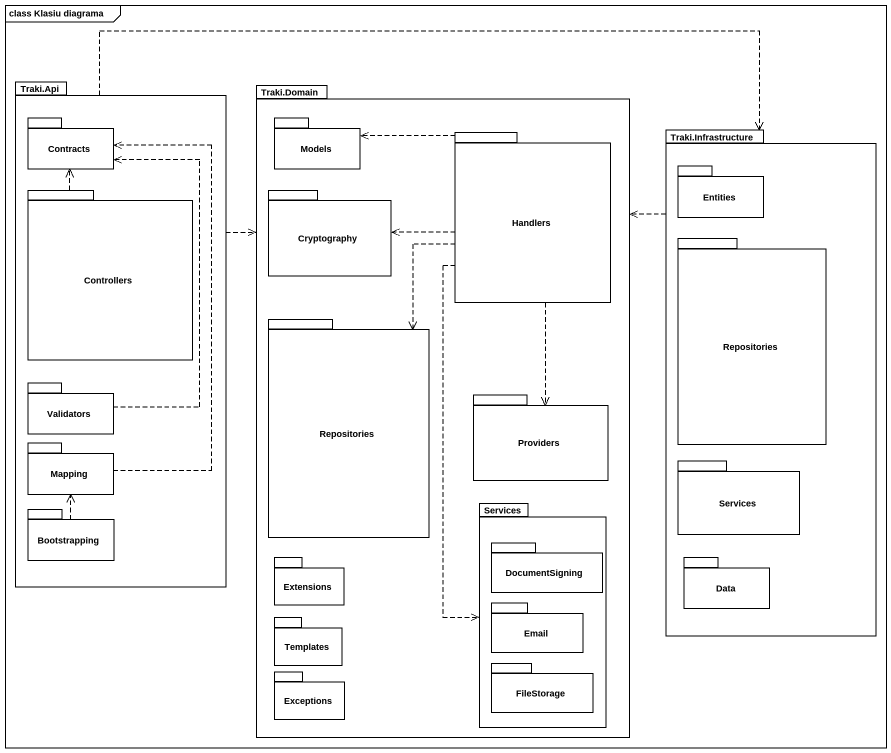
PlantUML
@startuml
mainframe class Klasiu diagrama
package "Traki.Api" as Traki_Api {
  package Contracts {
  }
  package Controllers {
  }
  package Validators {
  }
  package Mapping {
  }
  package Bootstrapping {
  }
}
package "Traki.Domain" as Traki_Domain {
  package Models {
  }
  package Handlers {
  }
  package Cryptography {
  }
  package "Repositories" as Repositories_2 {
  }
  package Providers {
  }
  package "Services" as Services_2 {
    package DocumentSigning {
    }
    package Email {
    }
    package FileStorage {
    }
  }
  package Extensions {
  }
  package Templates {
  }
  package Exceptions {
  }
}
package "Traki.Infrastructure" as Traki_Infrastructure {
  package Entities {
  }
  package Repositories {
  }
  package Services {
  }
  package Data {
  }
}
Traki_Api .right.> Traki_Domain
Traki_Api .right.> Traki_Infrastructure
Handlers .left.> Models
Handlers .left.> Cryptography
Handlers ..> Repositories_2
Handlers ..> Providers
Handlers ..> Services_2
Traki_Infrastructure .left.> Traki_Domain
Controllers .up.> Contracts
Validators .up.> Contracts
Mapping .up.> Contracts
Bootstrapping .up.> Mapping
@enduml
